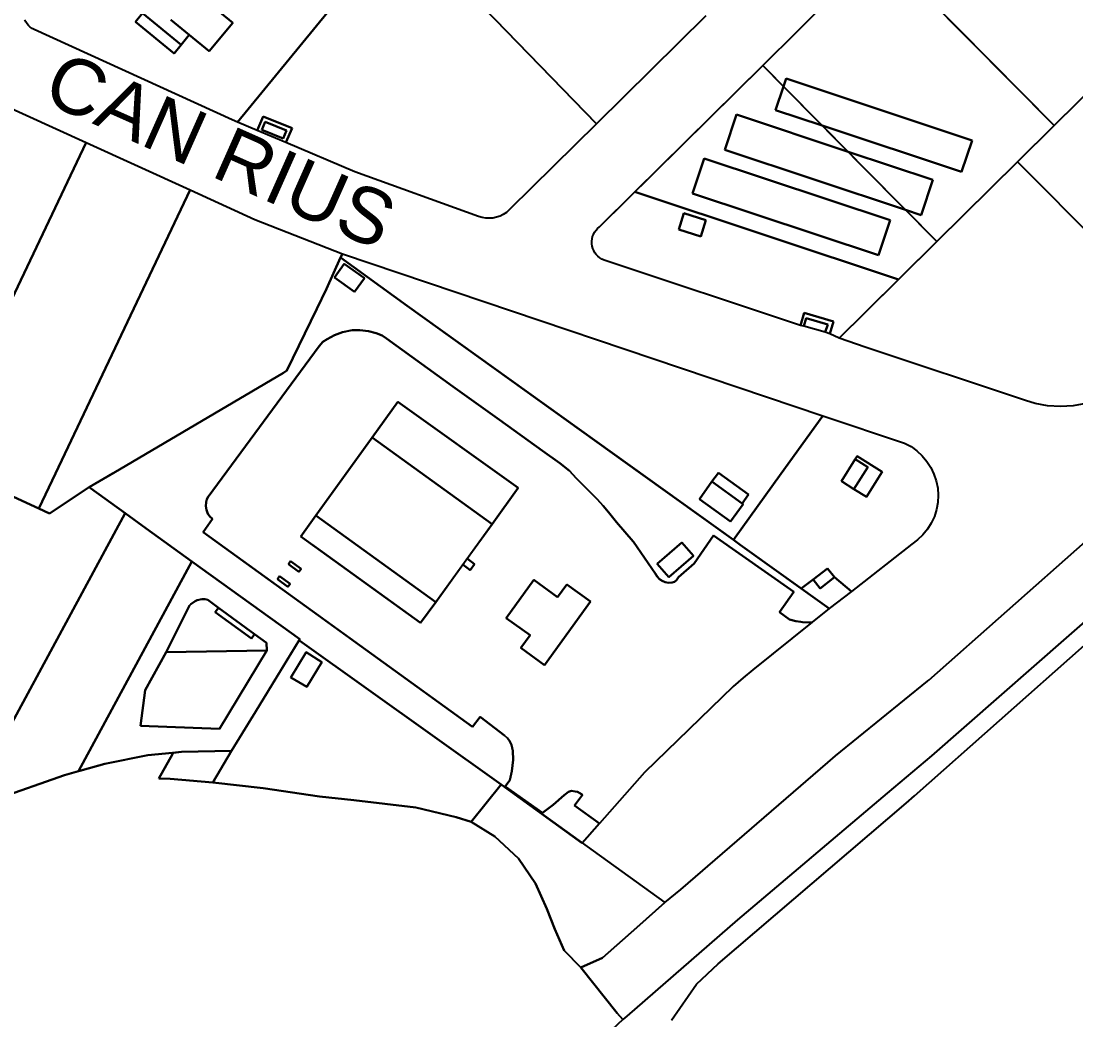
# Model space of a CAD drawing. Header units: millimetres. Extents: x 1888 to 2040, y 1705 to 1894.
# Drawn here: x 1942.9205 to 1943.2058, y 1822.0766 to 1822.3468 of the extents above; entities that cross this region are included whole.
import ezdxf

# ---------------------------------------------------------------- set-up
doc = ezdxf.new("R2010")
doc.units = ezdxf.units.MM
doc.styles.get("Standard").update_dxf_attribs({"font": 'arial.ttf'})

# ---------------------------------------------------------------- blocks, each defined once
blk = doc.blocks.new('PI Son Oms')
for p, q in [((-181.75278, -12.39914), (-181.70022, -12.4533)), ((-181.70022, -12.4533), (-181.75278, -12.39914)), ((-181.75278, -12.39914), (-181.70022, -12.4533)), ((-181.70022, -12.4533), (-181.75278, -12.39914)), ((-181.57642, -12.4538), (-181.62354, -12.40617)), ((-181.62354, -12.40617), (-181.57642, -12.4538)), ((-181.57642, -12.4538), (-181.62354, -12.40617)), ((-181.62354, -12.40617), (-181.57642, -12.4538)), ((-181.65525, -12.43753), (-181.62751, -12.4101)), ((-181.65525, -12.43753), (-181.62751, -12.4101)), ((-181.79735, -12.45284), (-181.76312, -12.41112)), ((-181.76312, -12.41112), (-181.79735, -12.45284)), ((-181.79735, -12.45284), (-181.76312, -12.41112)), ((-181.76312, -12.41112), (-181.79735, -12.45284)), ((-181.79861, -12.42599), (-181.80905, -12.41742)), ((-181.80905, -12.41742), (-181.79861, -12.42599)), ((-181.82301, -12.42343), (-181.82491, -12.42575)), ((-181.82491, -12.42575), (-181.82301, -12.42343)), ((-181.82301, -12.42343), (-181.81258, -12.43199)), ((-181.81258, -12.43199), (-181.82301, -12.42343)), ((-181.67067, -12.42408), (-181.70022, -12.4533)), ((-181.67067, -12.42408), (-181.70022, -12.4533)), ((-181.85459, -12.42574), (-181.85487, -12.42517)), ((-181.85459, -12.42574), (-181.85487, -12.42517)), ((-181.85424, -12.42627), (-181.85459, -12.42574)), ((-181.85424, -12.42627), (-181.85459, -12.42574)), ((-181.85383, -12.42675), (-181.85424, -12.42627)), ((-181.85383, -12.42675), (-181.85424, -12.42627)), ((-181.85337, -12.42718), (-181.85383, -12.42675)), ((-181.85337, -12.42718), (-181.85383, -12.42675)), ((-181.85285, -12.42754), (-181.85337, -12.42718)), ((-181.85285, -12.42754), (-181.85337, -12.42718)), ((-181.85229, -12.42784), (-181.85285, -12.42754)), ((-181.85229, -12.42784), (-181.85285, -12.42754)), ((-181.82491, -12.42575), (-181.81448, -12.43431)), ((-181.81448, -12.43431), (-181.82491, -12.42575)), ((-181.81538, -12.42516), (-181.81036, -12.42928)), ((-181.81036, -12.42928), (-181.81538, -12.42516)), ((-181.80495, -12.43372), (-181.79861, -12.42599)), ((-181.79861, -12.42599), (-181.80495, -12.43372)), ((-181.79872, -12.45226), (-181.85229, -12.42784)), ((-181.79872, -12.45226), (-181.85229, -12.42784)), ((-181.81258, -12.43199), (-181.81036, -12.42928)), ((-181.81036, -12.42928), (-181.81258, -12.43199)), ((-181.81036, -12.42928), (-181.80495, -12.43372)), ((-181.80495, -12.43372), (-181.81036, -12.42928)), ((-181.81448, -12.43431), (-181.81258, -12.43199)), ((-181.81258, -12.43199), (-181.81448, -12.43431)), ((-181.55561, -12.43321), (-181.57642, -12.4538)), ((-181.57642, -12.4538), (-181.55561, -12.43321)), ((-181.55561, -12.43321), (-181.57642, -12.4538)), ((-181.57642, -12.4538), (-181.55561, -12.43321)), ((-181.69942, -12.48123), (-181.65525, -12.43753)), ((-181.68981, -12.47172), (-181.65525, -12.43753)), ((-181.65525, -12.43753), (-181.64964, -12.44321)), ((-181.64964, -12.44321), (-181.65525, -12.43753)), ((-181.65525, -12.43753), (-181.62751, -12.46558)), ((-181.62751, -12.46558), (-181.65525, -12.43753)), ((-181.64892, -12.44107), (-181.64964, -12.44321)), ((-181.64964, -12.44321), (-181.64892, -12.44107)), ((-181.59863, -12.45781), (-181.64892, -12.44107)), ((-181.64892, -12.44107), (-181.59863, -12.45781)), ((-181.64964, -12.44321), (-181.65176, -12.44961)), ((-181.65176, -12.44961), (-181.64964, -12.44321)), ((-181.64964, -12.44321), (-181.63915, -12.45381)), ((-181.63915, -12.45381), (-181.64964, -12.44321)), ((-181.86646, -12.4455), (-181.83826, -12.45837)), ((-181.86646, -12.4455), (-181.83826, -12.45837)), ((-181.65176, -12.44961), (-181.63915, -12.45381)), ((-181.63915, -12.45381), (-181.65176, -12.44961)), ((-181.79735, -12.45284), (-181.79872, -12.45226)), ((-181.79735, -12.45284), (-181.79872, -12.45226)), ((-181.79197, -12.45512), (-181.79735, -12.45284)), ((-181.79197, -12.45512), (-181.79735, -12.45284)), ((-181.79038, -12.45133), (-181.79197, -12.45512)), ((-181.79197, -12.45512), (-181.79038, -12.45133)), ((-181.79038, -12.45133), (-181.79197, -12.45512)), ((-181.79197, -12.45512), (-181.79038, -12.45133)), ((-181.78981, -12.45277), (-181.7907, -12.45492)), ((-181.7907, -12.45492), (-181.78981, -12.45277)), ((-181.78257, -12.45451), (-181.79038, -12.45133)), ((-181.79038, -12.45133), (-181.78257, -12.45451)), ((-181.78257, -12.45451), (-181.79038, -12.45133)), ((-181.79038, -12.45133), (-181.78257, -12.45451)), ((-181.7841, -12.45515), (-181.78981, -12.45277)), ((-181.78981, -12.45277), (-181.7841, -12.45515)), ((-181.70022, -12.4533), (-181.72353, -12.47636)), ((-181.70022, -12.4533), (-181.72353, -12.47636)), ((-181.66234, -12.45083), (-181.66549, -12.46032)), ((-181.66549, -12.46032), (-181.66234, -12.45083)), ((-181.63216, -12.46088), (-181.66234, -12.45083)), ((-181.66234, -12.45083), (-181.63216, -12.46088)), ((-181.7842, -12.45841), (-181.79197, -12.45512)), ((-181.7842, -12.45841), (-181.79197, -12.45512)), ((-181.7907, -12.45492), (-181.785, -12.4573)), ((-181.785, -12.4573), (-181.7907, -12.45492)), ((-181.785, -12.4573), (-181.7841, -12.45515)), ((-181.7841, -12.45515), (-181.785, -12.4573)), ((-181.7842, -12.45841), (-181.78257, -12.45451)), ((-181.78257, -12.45451), (-181.7842, -12.45841)), ((-181.7842, -12.45841), (-181.78257, -12.45451)), ((-181.78257, -12.45451), (-181.7842, -12.45841)), ((-181.63915, -12.45381), (-181.63216, -12.46088)), ((-181.63216, -12.46088), (-181.63915, -12.45381)), ((-181.63915, -12.45381), (-181.60148, -12.46635)), ((-181.60148, -12.46635), (-181.63915, -12.45381)), ((-181.58632, -12.46359), (-181.57642, -12.4538)), ((-181.57642, -12.4538), (-181.58632, -12.46359)), ((-181.58632, -12.46359), (-181.57642, -12.4538)), ((-181.57642, -12.4538), (-181.58632, -12.46359)), ((-181.87913, -12.54444), (-181.83826, -12.45837)), ((-181.83826, -12.45837), (-181.87913, -12.54444)), ((-181.87913, -12.54444), (-181.83826, -12.45837)), ((-181.83826, -12.45837), (-181.87913, -12.54444)), ((-181.83826, -12.45837), (-181.81013, -12.47121)), ((-181.83826, -12.45837), (-181.81013, -12.47121)), ((-181.76561, -12.46628), (-181.7842, -12.45841)), ((-181.76561, -12.46628), (-181.7842, -12.45841)), ((-181.60148, -12.46635), (-181.59863, -12.45781)), ((-181.59863, -12.45781), (-181.60148, -12.46635)), ((-181.66549, -12.46032), (-181.61662, -12.47659)), ((-181.61662, -12.47659), (-181.66549, -12.46032)), ((-181.63216, -12.46088), (-181.62751, -12.46558)), ((-181.60922, -12.46852), (-181.63216, -12.46088)), ((-181.63216, -12.46088), (-181.60922, -12.46852)), ((-181.62751, -12.46558), (-181.63216, -12.46088)), ((-181.67424, -12.47216), (-181.67109, -12.46268)), ((-181.67109, -12.46268), (-181.67424, -12.47216)), ((-181.67109, -12.46268), (-181.6208, -12.47942)), ((-181.6208, -12.47942), (-181.67109, -12.46268)), ((-181.60814, -12.48517), (-181.58632, -12.46359)), ((-181.58632, -12.46359), (-181.60814, -12.48517)), ((-181.60814, -12.48517), (-181.58632, -12.46359)), ((-181.58632, -12.46359), (-181.60814, -12.48517)), ((-181.53986, -12.51041), (-181.58632, -12.46359)), ((-181.58632, -12.46359), (-181.53986, -12.51041)), ((-181.53986, -12.51041), (-181.58632, -12.46359)), ((-181.58632, -12.46359), (-181.53986, -12.51041)), ((-181.7321, -12.47837), (-181.76561, -12.46628)), ((-181.7321, -12.47837), (-181.76561, -12.46628)), ((-181.62751, -12.46558), (-181.61662, -12.47659)), ((-181.61662, -12.47659), (-181.62751, -12.46558)), ((-181.62751, -12.46558), (-181.60814, -12.48517)), ((-181.60814, -12.48517), (-181.62751, -12.46558)), ((-181.61238, -12.47801), (-181.60922, -12.46852)), ((-181.60922, -12.46852), (-181.61238, -12.47801)), ((-181.81013, -12.47121), (-181.84656, -12.54789)), ((-181.84656, -12.54789), (-181.81013, -12.47121)), ((-181.81013, -12.47121), (-181.84656, -12.54789)), ((-181.84656, -12.54789), (-181.81013, -12.47121)), ((-181.81013, -12.47121), (-181.79259, -12.47922)), ((-181.81013, -12.47121), (-181.79259, -12.47922)), ((-181.69942, -12.48123), (-181.68981, -12.47172)), ((-181.68981, -12.47172), (-181.61854, -12.49545)), ((-181.61854, -12.49545), (-181.68981, -12.47172)), ((-181.62395, -12.4889), (-181.67424, -12.47216)), ((-181.67424, -12.47216), (-181.62395, -12.4889)), ((-181.73115, -12.47866), (-181.7321, -12.47837)), ((-181.73115, -12.47866), (-181.7321, -12.47837)), ((-181.73018, -12.47884), (-181.73115, -12.47866)), ((-181.73018, -12.47884), (-181.73115, -12.47866)), ((-181.7292, -12.47888), (-181.73018, -12.47884)), ((-181.7292, -12.47888), (-181.73018, -12.47884)), ((-181.72821, -12.47881), (-181.7292, -12.47888)), ((-181.72821, -12.47881), (-181.7292, -12.47888)), ((-181.72724, -12.4786), (-181.72821, -12.47881)), ((-181.72724, -12.4786), (-181.72821, -12.47881)), ((-181.72631, -12.47828), (-181.72724, -12.4786)), ((-181.72631, -12.47828), (-181.72724, -12.4786)), ((-181.72542, -12.47783), (-181.72631, -12.47828)), ((-181.72542, -12.47783), (-181.72631, -12.47828)), ((-181.7246, -12.47728), (-181.72542, -12.47783)), ((-181.7246, -12.47728), (-181.72542, -12.47783)), ((-181.72353, -12.47636), (-181.7246, -12.47728)), ((-181.72353, -12.47636), (-181.7246, -12.47728)), ((-181.67656, -12.47753), (-181.67795, -12.48191)), ((-181.67795, -12.48191), (-181.67656, -12.47753)), ((-181.67065, -12.47941), (-181.67656, -12.47753)), ((-181.67656, -12.47753), (-181.67065, -12.47941)), ((-181.61662, -12.47659), (-181.60814, -12.48517)), ((-181.60814, -12.48517), (-181.61662, -12.47659)), ((-181.61662, -12.47659), (-181.61238, -12.47801)), ((-181.61238, -12.47801), (-181.61662, -12.47659)), ((-181.79259, -12.47922), (-181.76889, -12.4885)), ((-181.79259, -12.47922), (-181.76889, -12.4885)), ((-181.70035, -12.48213), (-181.69992, -12.48165)), ((-181.70035, -12.48213), (-181.69992, -12.48165)), ((-181.69992, -12.48165), (-181.69942, -12.48123)), ((-181.69992, -12.48165), (-181.69942, -12.48123)), ((-181.67204, -12.48379), (-181.67065, -12.47941)), ((-181.67065, -12.47941), (-181.67204, -12.48379)), ((-181.6208, -12.47942), (-181.62395, -12.4889)), ((-181.62395, -12.4889), (-181.6208, -12.47942)), ((-181.70149, -12.4851), (-181.70141, -12.48446)), ((-181.70149, -12.4851), (-181.70141, -12.48446)), ((-181.70141, -12.48446), (-181.70126, -12.48383)), ((-181.70141, -12.48446), (-181.70126, -12.48383)), ((-181.70126, -12.48383), (-181.70103, -12.48323)), ((-181.70126, -12.48383), (-181.70103, -12.48323)), ((-181.70103, -12.48323), (-181.70073, -12.48266)), ((-181.70103, -12.48323), (-181.70073, -12.48266)), ((-181.70073, -12.48266), (-181.70035, -12.48213)), ((-181.70073, -12.48266), (-181.70035, -12.48213)), ((-181.67795, -12.48191), (-181.67204, -12.48379)), ((-181.67204, -12.48379), (-181.67795, -12.48191)), ((-181.70148, -12.48575), (-181.70149, -12.4851)), ((-181.70148, -12.48575), (-181.70149, -12.4851)), ((-181.70139, -12.48639), (-181.70148, -12.48575)), ((-181.70139, -12.48639), (-181.70148, -12.48575)), ((-181.70122, -12.48702), (-181.70139, -12.48639)), ((-181.70122, -12.48702), (-181.70139, -12.48639)), ((-181.70097, -12.48761), (-181.70122, -12.48702)), ((-181.70097, -12.48761), (-181.70122, -12.48702)), ((-181.62751, -12.50433), (-181.60814, -12.48517)), ((-181.62751, -12.50433), (-181.60814, -12.48517)), ((-181.60814, -12.48517), (-181.62751, -12.50433)), ((-181.60814, -12.48517), (-181.61854, -12.49545)), ((-181.77328, -12.49793), (-181.76949, -12.48948)), ((-181.76949, -12.48948), (-181.77328, -12.49793)), ((-181.76949, -12.48948), (-181.77328, -12.49793)), ((-181.77328, -12.49793), (-181.76949, -12.48948)), ((-181.76889, -12.4885), (-181.76949, -12.48948)), ((-181.76949, -12.48948), (-181.76889, -12.4885)), ((-181.76889, -12.4885), (-181.76949, -12.48948)), ((-181.76949, -12.48948), (-181.76889, -12.4885)), ((-181.76949, -12.48948), (-181.75139, -12.50255)), ((-181.75139, -12.50255), (-181.76949, -12.48948)), ((-181.75139, -12.50255), (-181.76949, -12.48948)), ((-181.76949, -12.48948), (-181.75139, -12.50255)), ((-181.76889, -12.4885), (-181.63901, -12.53227)), ((-181.76889, -12.4885), (-181.63901, -12.53227)), ((-181.70065, -12.48818), (-181.70097, -12.48761)), ((-181.70065, -12.48818), (-181.70097, -12.48761)), ((-181.70027, -12.4887), (-181.70065, -12.48818)), ((-181.70027, -12.4887), (-181.70065, -12.48818)), ((-181.69982, -12.48916), (-181.70027, -12.4887)), ((-181.69982, -12.48916), (-181.70027, -12.4887)), ((-181.69931, -12.48957), (-181.69982, -12.48916)), ((-181.69931, -12.48957), (-181.69982, -12.48916)), ((-181.69876, -12.48991), (-181.69931, -12.48957)), ((-181.69876, -12.48991), (-181.69931, -12.48957)), ((-181.69818, -12.49017), (-181.69876, -12.48991)), ((-181.69818, -12.49017), (-181.69876, -12.48991)), ((-181.64503, -12.50784), (-181.69818, -12.49017)), ((-181.64503, -12.50784), (-181.69818, -12.49017)), ((-181.76843, -12.49121), (-181.7711, -12.49487)), ((-181.7711, -12.49487), (-181.76843, -12.49121)), ((-181.76301, -12.49512), (-181.76843, -12.49121)), ((-181.76843, -12.49121), (-181.76301, -12.49512)), ((-181.7711, -12.49487), (-181.76568, -12.49877)), ((-181.76568, -12.49877), (-181.7711, -12.49487)), ((-181.76568, -12.49877), (-181.76301, -12.49512)), ((-181.76301, -12.49512), (-181.76568, -12.49877)), ((-181.61854, -12.49545), (-181.62751, -12.50433)), ((-181.77586, -12.50335), (-181.77328, -12.49793)), ((-181.77328, -12.49793), (-181.77586, -12.50335)), ((-181.77328, -12.49793), (-181.77586, -12.50335)), ((-181.77586, -12.50335), (-181.77328, -12.49793)), ((-181.784, -12.52008), (-181.77586, -12.50335)), ((-181.77586, -12.50335), (-181.784, -12.52008)), ((-181.77586, -12.50335), (-181.784, -12.52008)), ((-181.784, -12.52008), (-181.77586, -12.50335)), ((-181.75139, -12.50255), (-181.66319, -12.56588)), ((-181.68825, -12.54789), (-181.75139, -12.50255)), ((-181.68825, -12.54789), (-181.75139, -12.50255)), ((-181.75139, -12.50255), (-181.66319, -12.56588)), ((-181.64403, -12.50444), (-181.64503, -12.50784)), ((-181.64503, -12.50784), (-181.64403, -12.50444)), ((-181.64403, -12.50444), (-181.64503, -12.50784)), ((-181.64503, -12.50784), (-181.64403, -12.50444)), ((-181.63611, -12.50677), (-181.64403, -12.50444)), ((-181.64403, -12.50444), (-181.63611, -12.50677)), ((-181.63611, -12.50677), (-181.64403, -12.50444)), ((-181.64403, -12.50444), (-181.63611, -12.50677)), ((-181.6346, -12.51134), (-181.62751, -12.50433)), ((-181.62751, -12.50433), (-181.6346, -12.51134)), ((-181.6346, -12.51134), (-181.62751, -12.50433)), ((-181.62751, -12.50433), (-181.6346, -12.51134)), ((-181.64355, -12.50591), (-181.64416, -12.50808)), ((-181.64416, -12.50808), (-181.64355, -12.50591)), ((-181.63761, -12.50758), (-181.64355, -12.50591)), ((-181.64355, -12.50591), (-181.63761, -12.50758)), ((-181.6371, -12.51013), (-181.63611, -12.50677)), ((-181.63611, -12.50677), (-181.6371, -12.51013)), ((-181.6371, -12.51013), (-181.63611, -12.50677)), ((-181.63611, -12.50677), (-181.6371, -12.51013)), ((-181.76889, -12.50969), (-181.77112, -12.5105)), ((-181.77112, -12.5105), (-181.76889, -12.50969)), ((-181.76631, -12.50916), (-181.76889, -12.50969)), ((-181.76889, -12.50969), (-181.76631, -12.50916)), ((-181.76419, -12.50917), (-181.76631, -12.50916)), ((-181.76631, -12.50916), (-181.76419, -12.50917)), ((-181.76192, -12.50943), (-181.76419, -12.50917)), ((-181.76419, -12.50917), (-181.76192, -12.50943)), ((-181.75984, -12.50999), (-181.76192, -12.50943)), ((-181.76192, -12.50943), (-181.75984, -12.50999)), ((-181.75823, -12.51063), (-181.75984, -12.50999)), ((-181.75984, -12.50999), (-181.75823, -12.51063)), ((-181.64416, -12.50808), (-181.64503, -12.50784)), ((-181.64416, -12.50808), (-181.64503, -12.50784)), ((-181.63833, -12.50971), (-181.64416, -12.50808)), ((-181.63833, -12.50971), (-181.64416, -12.50808)), ((-181.63833, -12.50971), (-181.63761, -12.50758)), ((-181.63761, -12.50758), (-181.63833, -12.50971)), ((-181.6371, -12.51013), (-181.63833, -12.50971)), ((-181.6371, -12.51013), (-181.63833, -12.50971)), ((-181.6346, -12.51134), (-181.6371, -12.51013)), ((-181.6346, -12.51134), (-181.6371, -12.51013)), ((-181.77423, -12.51232), (-181.77526, -12.51348)), ((-181.77526, -12.51348), (-181.77423, -12.51232)), ((-181.7731, -12.51156), (-181.77423, -12.51232)), ((-181.77423, -12.51232), (-181.7731, -12.51156)), ((-181.77112, -12.5105), (-181.7731, -12.51156)), ((-181.7731, -12.51156), (-181.77112, -12.5105)), ((-181.757, -12.5114), (-181.75823, -12.51063)), ((-181.75823, -12.51063), (-181.757, -12.5114)), ((-181.73907, -12.52436), (-181.757, -12.5114)), ((-181.757, -12.5114), (-181.73907, -12.52436)), ((-181.62751, -12.5137), (-181.6346, -12.51134)), ((-181.62751, -12.5137), (-181.6346, -12.51134)), ((-181.77526, -12.51348), (-181.80524, -12.55418)), ((-181.80524, -12.55418), (-181.77526, -12.51348)), ((-181.58418, -12.52814), (-181.62751, -12.5137)), ((-181.58418, -12.52814), (-181.62751, -12.5137)), ((-181.83078, -12.54771), (-181.78487, -12.52067)), ((-181.78487, -12.52067), (-181.83078, -12.54771)), ((-181.78487, -12.52067), (-181.83078, -12.54771)), ((-181.83078, -12.54771), (-181.78487, -12.52067)), ((-181.78487, -12.52067), (-181.784, -12.52008)), ((-181.784, -12.52008), (-181.78487, -12.52067)), ((-181.784, -12.52008), (-181.78487, -12.52067)), ((-181.78487, -12.52067), (-181.784, -12.52008)), ((-181.72642, -12.53339), (-181.73907, -12.52436)), ((-181.73907, -12.52436), (-181.72642, -12.53339)), ((-181.75395, -12.5285), (-181.76092, -12.53817)), ((-181.76092, -12.53817), (-181.75395, -12.5285)), ((-181.72141, -12.55183), (-181.75395, -12.5285)), ((-181.75395, -12.5285), (-181.72141, -12.55183)), ((-181.58159, -12.52895), (-181.58418, -12.52814)), ((-181.58159, -12.52895), (-181.58418, -12.52814)), ((-181.5782, -12.5296), (-181.58159, -12.52895)), ((-181.5782, -12.5296), (-181.58159, -12.52895)), ((-181.57474, -12.52982), (-181.5782, -12.5296)), ((-181.57474, -12.52982), (-181.5782, -12.5296)), ((-181.57128, -12.52962), (-181.57474, -12.52982)), ((-181.57128, -12.52962), (-181.57474, -12.52982)), ((-181.56788, -12.52898), (-181.57128, -12.52962)), ((-181.56788, -12.52898), (-181.57128, -12.52962)), ((-181.65025, -12.54789), (-181.63901, -12.53227)), ((-181.63901, -12.53227), (-181.65025, -12.54789)), ((-181.65025, -12.54789), (-181.63901, -12.53227)), ((-181.63901, -12.53227), (-181.65025, -12.54789)), ((-181.63901, -12.53227), (-181.61687, -12.53972)), ((-181.63901, -12.53227), (-181.61687, -12.53972)), ((-181.71478, -12.5418), (-181.72642, -12.53339)), ((-181.72642, -12.53339), (-181.71478, -12.5418)), ((-181.76092, -12.53817), (-181.77614, -12.55926)), ((-181.77614, -12.55926), (-181.76092, -12.53817)), ((-181.76092, -12.53817), (-181.72847, -12.56161)), ((-181.72847, -12.56161), (-181.76092, -12.53817)), ((-181.61687, -12.53972), (-181.61515, -12.54065)), ((-181.61687, -12.53972), (-181.61515, -12.54065)), ((-181.61515, -12.54065), (-181.61355, -12.54179)), ((-181.61515, -12.54065), (-181.61355, -12.54179)), ((-181.61355, -12.54179), (-181.61211, -12.54313)), ((-181.61355, -12.54179), (-181.61211, -12.54313)), ((-181.71012, -12.5451), (-181.71478, -12.5418)), ((-181.71478, -12.5418), (-181.71012, -12.5451)), ((-181.63022, -12.54406), (-181.63396, -12.54997)), ((-181.63396, -12.54997), (-181.63022, -12.54406)), ((-181.63022, -12.54406), (-181.62969, -12.54321)), ((-181.62969, -12.54321), (-181.63022, -12.54406)), ((-181.62685, -12.5462), (-181.63022, -12.54406)), ((-181.63022, -12.54406), (-181.62685, -12.5462)), ((-181.62969, -12.54321), (-181.62292, -12.54749)), ((-181.62292, -12.54749), (-181.62969, -12.54321)), ((-181.61211, -12.54313), (-181.61084, -12.54463)), ((-181.61211, -12.54313), (-181.61084, -12.54463)), ((-181.61084, -12.54463), (-181.60978, -12.54628)), ((-181.61084, -12.54463), (-181.60978, -12.54628)), ((-181.70749, -12.54719), (-181.71012, -12.5451)), ((-181.71012, -12.5451), (-181.70749, -12.54719)), ((-181.7057, -12.54915), (-181.70749, -12.54719)), ((-181.70749, -12.54719), (-181.7057, -12.54915)), ((-181.63058, -12.55211), (-181.62685, -12.5462)), ((-181.62685, -12.5462), (-181.63058, -12.55211)), ((-181.62292, -12.54749), (-181.62719, -12.55425)), ((-181.62719, -12.55425), (-181.62292, -12.54749)), ((-181.60978, -12.54628), (-181.60893, -12.54805)), ((-181.60978, -12.54628), (-181.60893, -12.54805)), ((-181.85107, -12.55739), (-181.87165, -12.54789)), ((-181.87165, -12.54789), (-181.85107, -12.55739)), ((-181.85107, -12.55739), (-181.87165, -12.54789)), ((-181.87165, -12.54789), (-181.85107, -12.55739)), ((-181.84656, -12.54789), (-181.85107, -12.55739)), ((-181.85107, -12.55739), (-181.84656, -12.54789)), ((-181.84656, -12.54789), (-181.85107, -12.55739)), ((-181.85107, -12.55739), (-181.84656, -12.54789)), ((-181.83742, -12.55162), (-181.83078, -12.54771)), ((-181.83742, -12.55162), (-181.83078, -12.54771)), ((-181.83109, -12.54789), (-181.83742, -12.55162)), ((-181.83109, -12.54789), (-181.83742, -12.55162)), ((-181.83078, -12.54771), (-181.83109, -12.54789)), ((-181.83078, -12.54771), (-181.83109, -12.54789)), ((-181.69999, -12.55488), (-181.7057, -12.54915)), ((-181.7057, -12.54915), (-181.69999, -12.55488)), ((-181.6632, -12.56588), (-181.68825, -12.54789)), ((-181.6632, -12.56588), (-181.68825, -12.54789)), ((-181.66899, -12.55012), (-181.67238, -12.55486)), ((-181.67238, -12.55486), (-181.66899, -12.55012)), ((-181.66723, -12.54769), (-181.66899, -12.55012)), ((-181.66899, -12.55012), (-181.66723, -12.54769)), ((-181.66899, -12.55012), (-181.66084, -12.556)), ((-181.66084, -12.556), (-181.66899, -12.55012)), ((-181.65908, -12.55357), (-181.66723, -12.54769)), ((-181.66723, -12.54769), (-181.65908, -12.55357)), ((-181.6632, -12.56588), (-181.65025, -12.54789)), ((-181.65025, -12.54789), (-181.6632, -12.56588)), ((-181.6632, -12.56588), (-181.65025, -12.54789)), ((-181.65025, -12.54789), (-181.6632, -12.56588)), ((-181.63396, -12.54997), (-181.63058, -12.55211)), ((-181.63058, -12.55211), (-181.63396, -12.54997)), ((-181.60893, -12.54805), (-181.6083, -12.54991)), ((-181.60893, -12.54805), (-181.6083, -12.54991)), ((-181.6083, -12.54991), (-181.60792, -12.55184)), ((-181.6083, -12.54991), (-181.60792, -12.55184)), ((-181.83742, -12.55162), (-181.84819, -12.55872)), ((-181.84819, -12.55872), (-181.83742, -12.55162)), ((-181.83742, -12.55162), (-181.84819, -12.55872)), ((-181.84819, -12.55872), (-181.83742, -12.55162)), ((-181.8371, -12.55185), (-181.83742, -12.55162)), ((-181.83742, -12.55162), (-181.8371, -12.55185)), ((-181.8371, -12.55185), (-181.83742, -12.55162)), ((-181.83742, -12.55162), (-181.8371, -12.55185)), ((-181.8277, -12.55865), (-181.8371, -12.55185)), ((-181.8371, -12.55185), (-181.8277, -12.55865)), ((-181.8277, -12.55865), (-181.8371, -12.55185)), ((-181.8371, -12.55185), (-181.8277, -12.55865)), ((-181.72847, -12.56161), (-181.72141, -12.55183)), ((-181.72141, -12.55183), (-181.72847, -12.56161)), ((-181.62719, -12.55425), (-181.63058, -12.55211)), ((-181.63058, -12.55211), (-181.62719, -12.55425)), ((-181.52686, -12.55165), (-181.60962, -12.62429)), ((-181.52686, -12.55165), (-181.60962, -12.62429)), ((-181.60792, -12.55184), (-181.60778, -12.5538)), ((-181.60792, -12.55184), (-181.60778, -12.5538)), ((-181.80579, -12.55571), (-181.8059, -12.55672)), ((-181.8059, -12.55672), (-181.80579, -12.55571)), ((-181.80561, -12.55486), (-181.80579, -12.55571)), ((-181.80579, -12.55571), (-181.80561, -12.55486)), ((-181.80524, -12.55418), (-181.80561, -12.55486)), ((-181.80561, -12.55486), (-181.80524, -12.55418)), ((-181.6984, -12.55665), (-181.69999, -12.55488)), ((-181.69999, -12.55488), (-181.6984, -12.55665)), ((-181.67238, -12.55486), (-181.66394, -12.56089)), ((-181.66394, -12.56089), (-181.67238, -12.55486)), ((-181.66084, -12.556), (-181.65908, -12.55357)), ((-181.65908, -12.55357), (-181.66084, -12.556)), ((-181.66055, -12.55621), (-181.66084, -12.556)), ((-181.66084, -12.556), (-181.66055, -12.55621)), ((-181.60789, -12.55576), (-181.60824, -12.55769)), ((-181.60789, -12.55576), (-181.60824, -12.55769)), ((-181.60778, -12.5538), (-181.60789, -12.55576)), ((-181.60778, -12.5538), (-181.60789, -12.55576)), ((-181.87048, -12.63781), (-181.8277, -12.55865)), ((-181.8277, -12.55865), (-181.87048, -12.63781)), ((-181.87048, -12.63781), (-181.8277, -12.55865)), ((-181.8277, -12.55865), (-181.87048, -12.63781)), ((-181.84819, -12.55872), (-181.85107, -12.55739)), ((-181.85107, -12.55739), (-181.84819, -12.55872)), ((-181.84819, -12.55872), (-181.85107, -12.55739)), ((-181.85107, -12.55739), (-181.84819, -12.55872)), ((-181.82203, -12.56275), (-181.8277, -12.55865)), ((-181.8277, -12.55865), (-181.82203, -12.56275)), ((-181.8277, -12.55865), (-181.82203, -12.56275)), ((-181.82203, -12.56275), (-181.8277, -12.55865)), ((-181.8059, -12.55672), (-181.80572, -12.55774)), ((-181.80572, -12.55774), (-181.8059, -12.55672)), ((-181.80572, -12.55774), (-181.80534, -12.55878)), ((-181.80534, -12.55878), (-181.80572, -12.55774)), ((-181.80534, -12.55878), (-181.80469, -12.55959)), ((-181.80469, -12.55959), (-181.80534, -12.55878)), ((-181.697, -12.55838), (-181.6984, -12.55665)), ((-181.6984, -12.55665), (-181.697, -12.55838)), ((-181.69479, -12.56108), (-181.697, -12.55838)), ((-181.697, -12.55838), (-181.69479, -12.56108)), ((-181.66394, -12.56089), (-181.66055, -12.55621)), ((-181.66055, -12.55621), (-181.66394, -12.56089)), ((-181.60824, -12.55769), (-181.60883, -12.55956)), ((-181.60824, -12.55769), (-181.60883, -12.55956)), ((-181.80408, -12.56014), (-181.80664, -12.56377)), ((-181.80664, -12.56377), (-181.80408, -12.56014)), ((-181.80469, -12.55959), (-181.80408, -12.56014)), ((-181.80408, -12.56014), (-181.80469, -12.55959)), ((-181.78023, -12.56493), (-181.77614, -12.55926)), ((-181.77614, -12.55926), (-181.78023, -12.56493)), ((-181.77614, -12.55926), (-181.7437, -12.58268)), ((-181.7437, -12.58268), (-181.77614, -12.55926)), ((-181.72847, -12.56161), (-181.7437, -12.58268)), ((-181.73522, -12.57093), (-181.72847, -12.56161)), ((-181.69028, -12.56629), (-181.69479, -12.56108)), ((-181.69479, -12.56108), (-181.69028, -12.56629)), ((-181.60966, -12.56134), (-181.61069, -12.56301)), ((-181.60966, -12.56134), (-181.61069, -12.56301)), ((-181.60883, -12.55956), (-181.60966, -12.56134)), ((-181.60883, -12.55956), (-181.60966, -12.56134)), ((-181.80964, -12.5717), (-181.82203, -12.56275)), ((-181.82203, -12.56275), (-181.80964, -12.5717)), ((-181.82203, -12.56275), (-181.80964, -12.5717)), ((-181.80964, -12.5717), (-181.82203, -12.56275)), ((-181.80664, -12.56377), (-181.73378, -12.61647)), ((-181.78737, -12.57771), (-181.80664, -12.56377)), ((-181.61193, -12.56453), (-181.61335, -12.56589)), ((-181.61193, -12.56453), (-181.61335, -12.56589)), ((-181.61069, -12.56301), (-181.61193, -12.56453)), ((-181.61069, -12.56301), (-181.61193, -12.56453)), ((-181.7478, -12.58835), (-181.78023, -12.56493)), ((-181.78023, -12.56493), (-181.77885, -12.56592)), ((-181.77885, -12.56592), (-181.77602, -12.56797)), ((-181.69022, -12.56638), (-181.69028, -12.56629)), ((-181.69028, -12.56629), (-181.69022, -12.56638)), ((-181.68427, -12.57501), (-181.69022, -12.56638)), ((-181.69022, -12.56638), (-181.68427, -12.57501)), ((-181.67711, -12.56656), (-181.68385, -12.57237)), ((-181.68385, -12.57237), (-181.67711, -12.56656)), ((-181.67401, -12.57014), (-181.67711, -12.56656)), ((-181.67711, -12.56656), (-181.67401, -12.57014)), ((-181.66856, -12.56471), (-181.67384, -12.57224)), ((-181.67384, -12.57224), (-181.66856, -12.56471)), ((-181.64687, -12.57993), (-181.66856, -12.56471)), ((-181.66856, -12.56471), (-181.64687, -12.57993)), ((-181.66139, -12.56718), (-181.6632, -12.56588)), ((-181.66139, -12.56718), (-181.6632, -12.56588)), ((-181.66319, -12.56588), (-181.66139, -12.56718)), ((-181.66319, -12.56588), (-181.66139, -12.56718)), ((-181.66139, -12.56718), (-181.63724, -12.58446)), ((-181.64489, -12.57899), (-181.66139, -12.56718)), ((-181.64489, -12.57899), (-181.66139, -12.56718)), ((-181.66139, -12.56718), (-181.63724, -12.58446)), ((-181.61493, -12.56706), (-181.63128, -12.57979)), ((-181.61493, -12.56706), (-181.63128, -12.57979)), ((-181.61335, -12.56589), (-181.61493, -12.56706)), ((-181.61335, -12.56589), (-181.61493, -12.56706)), ((-181.61035, -12.60378), (-181.56798, -12.56628)), ((-181.61035, -12.60378), (-181.56798, -12.56628)), ((-181.77602, -12.56797), (-181.7478, -12.58835)), ((-181.68061, -12.57598), (-181.67401, -12.57014)), ((-181.67401, -12.57014), (-181.68061, -12.57598)), ((-181.80964, -12.5717), (-181.8403, -12.62844)), ((-181.8403, -12.62844), (-181.80964, -12.5717)), ((-181.80964, -12.5717), (-181.8403, -12.62844)), ((-181.8403, -12.62844), (-181.80964, -12.5717)), ((-181.7805, -12.59276), (-181.80964, -12.5717)), ((-181.80964, -12.5717), (-181.7805, -12.59276)), ((-181.80964, -12.5717), (-181.7805, -12.59276)), ((-181.7805, -12.59276), (-181.80964, -12.5717)), ((-181.78354, -12.57242), (-181.78296, -12.57161)), ((-181.78296, -12.57161), (-181.78354, -12.57242)), ((-181.7807, -12.57447), (-181.78354, -12.57242)), ((-181.78354, -12.57242), (-181.7807, -12.57447)), ((-181.78296, -12.57161), (-181.78012, -12.57366)), ((-181.78012, -12.57366), (-181.78296, -12.57161)), ((-181.7437, -12.58268), (-181.73639, -12.57256)), ((-181.73639, -12.57256), (-181.73522, -12.57093)), ((-181.73436, -12.57402), (-181.73639, -12.57256)), ((-181.73639, -12.57256), (-181.73436, -12.57402)), ((-181.73522, -12.57093), (-181.73319, -12.5724)), ((-181.73319, -12.5724), (-181.73522, -12.57093)), ((-181.73319, -12.5724), (-181.73436, -12.57402)), ((-181.73436, -12.57402), (-181.73319, -12.5724)), ((-181.68385, -12.57237), (-181.68061, -12.57598)), ((-181.68061, -12.57598), (-181.68385, -12.57237)), ((-181.67384, -12.57224), (-181.67807, -12.57593)), ((-181.67807, -12.57593), (-181.67384, -12.57224)), ((-181.78651, -12.57652), (-181.78592, -12.57571)), ((-181.78592, -12.57571), (-181.78651, -12.57652)), ((-181.78592, -12.57571), (-181.78309, -12.57776)), ((-181.78309, -12.57776), (-181.78592, -12.57571)), ((-181.78012, -12.57366), (-181.7807, -12.57447)), ((-181.7807, -12.57447), (-181.78012, -12.57366)), ((-181.68381, -12.57579), (-181.68427, -12.57501)), ((-181.68427, -12.57501), (-181.68381, -12.57579)), ((-181.68319, -12.57646), (-181.68381, -12.57579)), ((-181.68381, -12.57579), (-181.68319, -12.57646)), ((-181.67807, -12.57593), (-181.67821, -12.57625)), ((-181.67821, -12.57625), (-181.67807, -12.57593)), ((-181.6377, -12.57357), (-181.64165, -12.57662)), ((-181.64165, -12.57662), (-181.6377, -12.57357)), ((-181.6377, -12.57357), (-181.64165, -12.57662)), ((-181.64165, -12.57662), (-181.6377, -12.57357)), ((-181.63971, -12.579), (-181.63583, -12.57597)), ((-181.63583, -12.57597), (-181.63971, -12.579)), ((-181.63583, -12.57597), (-181.6377, -12.57357)), ((-181.6377, -12.57357), (-181.63583, -12.57597)), ((-181.63583, -12.57597), (-181.6377, -12.57357)), ((-181.6377, -12.57357), (-181.63583, -12.57597)), ((-181.63128, -12.57979), (-181.63583, -12.57597)), ((-181.63583, -12.57597), (-181.63128, -12.57979)), ((-181.63128, -12.57979), (-181.63583, -12.57597)), ((-181.63583, -12.57597), (-181.63128, -12.57979)), ((-181.78453, -12.57976), (-181.78737, -12.57771)), ((-181.78367, -12.57857), (-181.78651, -12.57652)), ((-181.78651, -12.57652), (-181.78367, -12.57857)), ((-181.78309, -12.57776), (-181.78367, -12.57857)), ((-181.78367, -12.57857), (-181.78309, -12.57776)), ((-181.72464, -12.58702), (-181.71719, -12.5767)), ((-181.71719, -12.5767), (-181.72464, -12.58702)), ((-181.71719, -12.5767), (-181.71075, -12.58135)), ((-181.71075, -12.58135), (-181.71719, -12.5767)), ((-181.71075, -12.58135), (-181.70827, -12.57791)), ((-181.70827, -12.57791), (-181.71075, -12.58135)), ((-181.70827, -12.57791), (-181.70181, -12.58258)), ((-181.70181, -12.58258), (-181.70827, -12.57791)), ((-181.68244, -12.57697), (-181.68319, -12.57646)), ((-181.68319, -12.57646), (-181.68244, -12.57697)), ((-181.68242, -12.57698), (-181.68244, -12.57697)), ((-181.68244, -12.57697), (-181.68242, -12.57698)), ((-181.6816, -12.5773), (-181.68242, -12.57698)), ((-181.68242, -12.57698), (-181.6816, -12.5773)), ((-181.6807, -12.57745), (-181.6816, -12.5773)), ((-181.6816, -12.5773), (-181.6807, -12.57745)), ((-181.6798, -12.57739), (-181.6807, -12.57745)), ((-181.6807, -12.57745), (-181.6798, -12.57739)), ((-181.67978, -12.57739), (-181.6798, -12.57739)), ((-181.6798, -12.57739), (-181.67978, -12.57739)), ((-181.67916, -12.57718), (-181.67978, -12.57739)), ((-181.67978, -12.57739), (-181.67916, -12.57718)), ((-181.67862, -12.57679), (-181.67916, -12.57718)), ((-181.67916, -12.57718), (-181.67862, -12.57679)), ((-181.67821, -12.57625), (-181.67862, -12.57679)), ((-181.67862, -12.57679), (-181.67821, -12.57625)), ((-181.64165, -12.57662), (-181.64489, -12.57899)), ((-181.64489, -12.57899), (-181.64165, -12.57662)), ((-181.64165, -12.57662), (-181.64489, -12.57899)), ((-181.64489, -12.57899), (-181.64165, -12.57662)), ((-181.64165, -12.57662), (-181.63971, -12.579)), ((-181.63971, -12.579), (-181.64165, -12.57662)), ((-181.73378, -12.61647), (-181.78453, -12.57976)), ((-181.65076, -12.58546), (-181.64687, -12.57993)), ((-181.64687, -12.57993), (-181.65076, -12.58546)), ((-181.63726, -12.58445), (-181.64489, -12.57899)), ((-181.63726, -12.58445), (-181.64489, -12.57899)), ((-181.63128, -12.57979), (-181.63726, -12.58445)), ((-181.63128, -12.57979), (-181.63726, -12.58445)), ((-181.81029, -12.58366), (-181.81665, -12.59628)), ((-181.81665, -12.59628), (-181.81029, -12.58366)), ((-181.80998, -12.5833), (-181.81029, -12.58366)), ((-181.81029, -12.58366), (-181.80998, -12.5833)), ((-181.80879, -12.58245), (-181.80998, -12.5833)), ((-181.80998, -12.5833), (-181.80879, -12.58245)), ((-181.80821, -12.58214), (-181.80879, -12.58245)), ((-181.80879, -12.58245), (-181.80821, -12.58214)), ((-181.80692, -12.58189), (-181.80821, -12.58214)), ((-181.80821, -12.58214), (-181.80692, -12.58189)), ((-181.80605, -12.58193), (-181.80692, -12.58189)), ((-181.80692, -12.58189), (-181.80605, -12.58193)), ((-181.80534, -12.58213), (-181.80605, -12.58193)), ((-181.80605, -12.58193), (-181.80534, -12.58213)), ((-181.80247, -12.58422), (-181.80534, -12.58213)), ((-181.80534, -12.58213), (-181.80247, -12.58422)), ((-181.80247, -12.58422), (-181.80332, -12.58545)), ((-181.80332, -12.58545), (-181.80247, -12.58422)), ((-181.79268, -12.59134), (-181.80247, -12.58422)), ((-181.80247, -12.58422), (-181.79268, -12.59134)), ((-181.7437, -12.58268), (-181.7478, -12.58835)), ((-181.7478, -12.58835), (-181.7437, -12.58268)), ((-181.70181, -12.58258), (-181.71424, -12.59977)), ((-181.71424, -12.59977), (-181.70181, -12.58258)), ((-181.63724, -12.58446), (-181.65791, -12.60105)), ((-181.63724, -12.58446), (-181.64186, -12.58817)), ((-181.80332, -12.58545), (-181.79351, -12.59258)), ((-181.79351, -12.59258), (-181.80332, -12.58545)), ((-181.7182, -12.59167), (-181.72464, -12.58702)), ((-181.72464, -12.58702), (-181.7182, -12.59167)), ((-181.64805, -12.58736), (-181.65076, -12.58546)), ((-181.65076, -12.58546), (-181.64805, -12.58736)), ((-181.6463, -12.58785), (-181.64805, -12.58736)), ((-181.64805, -12.58736), (-181.6463, -12.58785)), ((-181.64186, -12.58817), (-181.65791, -12.60105)), ((-181.64492, -12.58808), (-181.6463, -12.58785)), ((-181.6463, -12.58785), (-181.64492, -12.58808)), ((-181.64451, -12.58813), (-181.64492, -12.58808)), ((-181.64492, -12.58808), (-181.64451, -12.58813)), ((-181.6427, -12.58822), (-181.64451, -12.58813)), ((-181.64451, -12.58813), (-181.6427, -12.58822)), ((-181.64186, -12.58817), (-181.6427, -12.58822)), ((-181.6427, -12.58822), (-181.64186, -12.58817)), ((-181.79351, -12.59258), (-181.79268, -12.59134)), ((-181.79268, -12.59134), (-181.79351, -12.59258)), ((-181.78944, -12.59369), (-181.79268, -12.59134)), ((-181.79268, -12.59134), (-181.78944, -12.59369)), ((-181.7805, -12.59276), (-181.79247, -12.61238)), ((-181.7805, -12.59276), (-181.79247, -12.61238)), ((-181.79247, -12.61239), (-181.78066, -12.59302)), ((-181.79247, -12.61239), (-181.78066, -12.59302)), ((-181.78066, -12.59302), (-181.7805, -12.59276)), ((-181.78066, -12.59302), (-181.7805, -12.59276)), ((-181.78066, -12.59302), (-181.78046, -12.59316)), ((-181.78046, -12.59316), (-181.78066, -12.59302)), ((-181.78066, -12.59302), (-181.78046, -12.59316)), ((-181.78046, -12.59316), (-181.78066, -12.59302)), ((-181.78046, -12.59316), (-181.78045, -12.59314)), ((-181.78045, -12.59314), (-181.78046, -12.59316)), ((-181.78046, -12.59316), (-181.78045, -12.59314)), ((-181.78045, -12.59314), (-181.78046, -12.59316)), ((-181.78045, -12.59314), (-181.726, -12.63207)), ((-181.726, -12.63207), (-181.78045, -12.59314)), ((-181.78045, -12.59314), (-181.726, -12.63207)), ((-181.726, -12.63207), (-181.78045, -12.59314)), ((-181.72068, -12.5951), (-181.7182, -12.59167)), ((-181.7182, -12.59167), (-181.72068, -12.5951)), ((-181.81665, -12.59628), (-181.7894, -12.59583)), ((-181.7894, -12.59583), (-181.81665, -12.59628)), ((-181.80214, -12.61696), (-181.7894, -12.59583)), ((-181.7894, -12.59583), (-181.80214, -12.61696)), ((-181.7894, -12.59583), (-181.78944, -12.59369)), ((-181.78944, -12.59369), (-181.7894, -12.59583)), ((-181.71424, -12.59977), (-181.72068, -12.5951)), ((-181.72068, -12.5951), (-181.71424, -12.59977)), ((-181.61416, -12.63509), (-181.56824, -12.59439)), ((-181.61416, -12.63509), (-181.56824, -12.59439)), ((-181.81665, -12.59628), (-181.8223, -12.60652)), ((-181.8223, -12.60652), (-181.81665, -12.59628)), ((-181.77874, -12.59626), (-181.7829, -12.60307)), ((-181.7829, -12.60307), (-181.77874, -12.59626)), ((-181.77449, -12.59894), (-181.77874, -12.59626)), ((-181.77874, -12.59626), (-181.77449, -12.59894)), ((-181.77856, -12.60564), (-181.77449, -12.59894)), ((-181.77449, -12.59894), (-181.77856, -12.60564)), ((-181.65791, -12.60105), (-181.6605, -12.60314)), ((-181.65791, -12.60105), (-181.6605, -12.60314)), ((-181.7829, -12.60307), (-181.77856, -12.60564)), ((-181.77856, -12.60564), (-181.7829, -12.60307)), ((-181.6605, -12.60314), (-181.66321, -12.60552)), ((-181.6605, -12.60314), (-181.66321, -12.60552)), ((-181.63553, -12.62426), (-181.61073, -12.6041)), ((-181.63553, -12.62426), (-181.61073, -12.6041)), ((-181.61073, -12.6041), (-181.61059, -12.60398)), ((-181.61073, -12.6041), (-181.61059, -12.60398)), ((-181.61059, -12.60398), (-181.61035, -12.60378)), ((-181.61059, -12.60398), (-181.61035, -12.60378)), ((-181.8223, -12.60652), (-181.82351, -12.61619)), ((-181.82351, -12.61619), (-181.8223, -12.60652)), ((-181.66321, -12.60552), (-181.68722, -12.62876)), ((-181.66321, -12.60552), (-181.68722, -12.62876)), ((-181.79247, -12.61238), (-181.79898, -12.62295)), ((-181.79247, -12.61238), (-181.79898, -12.62295)), ((-181.79363, -12.61427), (-181.79247, -12.61239)), ((-181.79363, -12.61427), (-181.79247, -12.61239)), ((-181.79898, -12.62295), (-181.79363, -12.61427)), ((-181.79898, -12.62295), (-181.79363, -12.61427)), ((-181.73378, -12.61647), (-181.73171, -12.61372)), ((-181.73171, -12.61372), (-181.73378, -12.61647)), ((-181.73171, -12.61372), (-181.72513, -12.61879)), ((-181.72513, -12.61879), (-181.73171, -12.61372)), ((-181.82351, -12.61619), (-181.80214, -12.61696)), ((-181.80214, -12.61696), (-181.82351, -12.61619)), ((-181.72513, -12.61879), (-181.72432, -12.61954)), ((-181.72432, -12.61954), (-181.72513, -12.61879)), ((-181.72432, -12.61954), (-181.72375, -12.62025)), ((-181.72375, -12.62025), (-181.72432, -12.61954)), ((-181.72375, -12.62025), (-181.72325, -12.6213)), ((-181.72325, -12.6213), (-181.72375, -12.62025)), ((-181.72325, -12.6213), (-181.72288, -12.6229)), ((-181.72288, -12.6229), (-181.72325, -12.6213)), ((-181.83318, -12.62648), (-181.82158, -12.62414)), ((-181.82158, -12.62414), (-181.83318, -12.62648)), ((-181.82158, -12.62414), (-181.83318, -12.62648)), ((-181.83318, -12.62648), (-181.82158, -12.62414)), ((-181.8149, -12.62346), (-181.82158, -12.62414)), ((-181.8149, -12.62346), (-181.82158, -12.62414)), ((-181.82158, -12.62414), (-181.8149, -12.62347)), ((-181.82158, -12.62414), (-181.8149, -12.62347)), ((-181.81857, -12.63041), (-181.81486, -12.62386)), ((-181.81486, -12.62386), (-181.81857, -12.63041)), ((-181.81857, -12.63041), (-181.81486, -12.62386)), ((-181.81486, -12.62386), (-181.81857, -12.63041)), ((-181.81249, -12.62322), (-181.8149, -12.62346)), ((-181.81249, -12.62322), (-181.8149, -12.62346)), ((-181.8149, -12.62347), (-181.81463, -12.62344)), ((-181.8149, -12.62347), (-181.81463, -12.62344)), ((-181.81486, -12.62386), (-181.81463, -12.62344)), ((-181.81463, -12.62344), (-181.81486, -12.62386)), ((-181.81486, -12.62386), (-181.81463, -12.62344)), ((-181.81463, -12.62344), (-181.81486, -12.62386)), ((-181.81463, -12.62344), (-181.81249, -12.62322)), ((-181.81463, -12.62344), (-181.81249, -12.62322)), ((-181.81249, -12.62322), (-181.79898, -12.62295)), ((-181.79898, -12.62295), (-181.81249, -12.62322)), ((-181.79898, -12.62295), (-181.81249, -12.62322)), ((-181.81249, -12.62322), (-181.79898, -12.62295)), ((-181.80396, -12.6315), (-181.79898, -12.62295)), ((-181.79898, -12.62295), (-181.80396, -12.6315)), ((-181.80396, -12.6315), (-181.79898, -12.62295)), ((-181.79898, -12.62295), (-181.80396, -12.6315)), ((-181.72288, -12.6229), (-181.72277, -12.62536)), ((-181.72277, -12.62536), (-181.72288, -12.6229)), ((-181.63762, -12.62607), (-181.63553, -12.62426)), ((-181.63762, -12.62607), (-181.63553, -12.62426)), ((-181.60962, -12.62429), (-181.62156, -12.6344)), ((-181.60962, -12.62429), (-181.62156, -12.6344)), ((-181.83318, -12.62648), (-181.8403, -12.62844)), ((-181.83318, -12.62648), (-181.8403, -12.62844)), ((-181.83999, -12.62836), (-181.83318, -12.62648)), ((-181.83999, -12.62836), (-181.83318, -12.62648)), ((-181.72277, -12.62536), (-181.7231, -12.62843)), ((-181.7231, -12.62843), (-181.72277, -12.62536)), ((-181.67739, -12.66041), (-181.63762, -12.62607)), ((-181.67739, -12.66041), (-181.63762, -12.62607)), ((-181.86304, -12.63613), (-181.84411, -12.62948)), ((-181.84411, -12.62948), (-181.86304, -12.63613)), ((-181.84411, -12.62948), (-181.86304, -12.63613)), ((-181.86304, -12.63613), (-181.84411, -12.62948)), ((-181.84411, -12.62948), (-181.8403, -12.62844)), ((-181.8403, -12.62844), (-181.84411, -12.62948)), ((-181.8403, -12.62844), (-181.84411, -12.62948)), ((-181.84411, -12.62948), (-181.8403, -12.62844)), ((-181.8403, -12.62844), (-181.83999, -12.62836)), ((-181.8403, -12.62844), (-181.83999, -12.62836)), ((-181.7231, -12.62843), (-181.72364, -12.63086)), ((-181.72364, -12.63086), (-181.7231, -12.62843)), ((-181.68722, -12.62876), (-181.69943, -12.64261)), ((-181.68722, -12.62876), (-181.69943, -12.64261)), ((-181.81549, -12.6305), (-181.81857, -12.63041)), ((-181.81857, -12.63041), (-181.81549, -12.6305)), ((-181.81549, -12.6305), (-181.81857, -12.63041)), ((-181.81857, -12.63041), (-181.81549, -12.6305)), ((-181.80396, -12.6315), (-181.81549, -12.6305)), ((-181.81549, -12.6305), (-181.80396, -12.6315)), ((-181.80396, -12.6315), (-181.81549, -12.6305)), ((-181.81549, -12.6305), (-181.80396, -12.6315)), ((-181.79035, -12.63305), (-181.80396, -12.6315)), ((-181.80396, -12.6315), (-181.79035, -12.63305)), ((-181.79035, -12.63305), (-181.80396, -12.6315)), ((-181.80396, -12.6315), (-181.79035, -12.63305)), ((-181.7751, -12.63526), (-181.79035, -12.63305)), ((-181.79035, -12.63305), (-181.7751, -12.63526)), ((-181.7751, -12.63526), (-181.79035, -12.63305)), ((-181.79035, -12.63305), (-181.7751, -12.63526)), ((-181.726, -12.63207), (-181.73412, -12.64216)), ((-181.73412, -12.64216), (-181.726, -12.63207)), ((-181.726, -12.63207), (-181.73412, -12.64216)), ((-181.73412, -12.64216), (-181.726, -12.63207)), ((-181.726, -12.63207), (-181.68171, -12.66398)), ((-181.70406, -12.64787), (-181.726, -12.63207)), ((-181.726, -12.63207), (-181.68171, -12.66398)), ((-181.70406, -12.64787), (-181.726, -12.63207)), ((-181.72364, -12.63086), (-181.7249, -12.63261)), ((-181.7249, -12.63261), (-181.72364, -12.63086)), ((-181.7249, -12.63261), (-181.71478, -12.63968)), ((-181.71478, -12.63968), (-181.7249, -12.63261)), ((-181.76583, -12.63628), (-181.7751, -12.63526)), ((-181.7751, -12.63526), (-181.76583, -12.63628)), ((-181.76583, -12.63628), (-181.7751, -12.63526)), ((-181.7751, -12.63526), (-181.76583, -12.63628)), ((-181.71191, -12.63754), (-181.70895, -12.6349)), ((-181.70895, -12.6349), (-181.71191, -12.63754)), ((-181.70895, -12.6349), (-181.70779, -12.63398)), ((-181.70779, -12.63398), (-181.70895, -12.6349)), ((-181.70779, -12.63398), (-181.707, -12.63378)), ((-181.707, -12.63378), (-181.70779, -12.63398)), ((-181.707, -12.63378), (-181.70597, -12.6339)), ((-181.70597, -12.6339), (-181.707, -12.63378)), ((-181.70402, -12.63487), (-181.70618, -12.63776)), ((-181.70618, -12.63776), (-181.70402, -12.63487)), ((-181.70597, -12.6339), (-181.70537, -12.63403)), ((-181.70537, -12.63403), (-181.70597, -12.6339)), ((-181.70537, -12.63403), (-181.70473, -12.63439)), ((-181.70473, -12.63439), (-181.70537, -12.63403)), ((-181.70473, -12.63439), (-181.70402, -12.63487)), ((-181.70402, -12.63487), (-181.70473, -12.63439)), ((-181.62156, -12.6344), (-181.66205, -12.66866)), ((-181.62156, -12.6344), (-181.66205, -12.66866)), ((-181.61645, -12.63705), (-181.61416, -12.63509)), ((-181.61645, -12.63705), (-181.61416, -12.63509)), ((-181.74906, -12.6383), (-181.76583, -12.63628)), ((-181.76583, -12.63628), (-181.74906, -12.6383)), ((-181.74906, -12.6383), (-181.76583, -12.63628)), ((-181.76583, -12.63628), (-181.74906, -12.6383)), ((-181.73818, -12.64087), (-181.74906, -12.6383)), ((-181.74906, -12.6383), (-181.73818, -12.64087)), ((-181.73818, -12.64087), (-181.74906, -12.6383)), ((-181.74906, -12.6383), (-181.73818, -12.64087)), ((-181.71478, -12.63968), (-181.71191, -12.63754)), ((-181.71191, -12.63754), (-181.71478, -12.63968)), ((-181.70618, -12.63776), (-181.69943, -12.64261)), ((-181.69943, -12.64261), (-181.70618, -12.63776)), ((-181.66732, -12.6805), (-181.61645, -12.63705)), ((-181.66732, -12.6805), (-181.61645, -12.63705)), ((-181.73412, -12.64216), (-181.73818, -12.64087)), ((-181.73818, -12.64087), (-181.73412, -12.64216)), ((-181.73412, -12.64216), (-181.73818, -12.64087)), ((-181.73818, -12.64087), (-181.73412, -12.64216)), ((-181.7277, -12.64612), (-181.73412, -12.64216)), ((-181.73412, -12.64216), (-181.7277, -12.64612)), ((-181.7277, -12.64612), (-181.73412, -12.64216)), ((-181.73412, -12.64216), (-181.7277, -12.64612)), ((-181.69943, -12.64261), (-181.70406, -12.64787)), ((-181.69943, -12.64261), (-181.70406, -12.64787)), ((-181.72135, -12.65201), (-181.7277, -12.64612)), ((-181.7277, -12.64612), (-181.72135, -12.65201)), ((-181.72135, -12.65201), (-181.7277, -12.64612)), ((-181.7277, -12.64612), (-181.72135, -12.65201)), ((-181.71669, -12.65878), (-181.72135, -12.65201)), ((-181.72135, -12.65201), (-181.71669, -12.65878)), ((-181.71669, -12.65878), (-181.72135, -12.65201)), ((-181.72135, -12.65201), (-181.71669, -12.65878)), ((-181.71362, -12.66564), (-181.71669, -12.65878)), ((-181.71669, -12.65878), (-181.71362, -12.66564)), ((-181.71362, -12.66564), (-181.71669, -12.65878)), ((-181.71669, -12.65878), (-181.71362, -12.66564)), ((-181.68171, -12.66398), (-181.67739, -12.66041)), ((-181.68171, -12.66398), (-181.67739, -12.66041)), ((-181.68928, -12.67075), (-181.68171, -12.66398)), ((-181.68171, -12.66398), (-181.68928, -12.67075)), ((-181.68928, -12.67075), (-181.68171, -12.66398)), ((-181.68171, -12.66398), (-181.68928, -12.67075)), ((-181.71151, -12.67121), (-181.71362, -12.66564)), ((-181.71362, -12.66564), (-181.71151, -12.67121)), ((-181.71151, -12.67121), (-181.71362, -12.66564)), ((-181.71362, -12.66564), (-181.71151, -12.67121)), ((-181.66205, -12.66866), (-181.69205, -12.69466)), ((-181.66205, -12.66866), (-181.69205, -12.69466)), ((-181.70892, -12.67696), (-181.71151, -12.67121)), ((-181.71151, -12.67121), (-181.70892, -12.67696)), ((-181.70892, -12.67696), (-181.71151, -12.67121)), ((-181.71151, -12.67121), (-181.70892, -12.67696)), ((-181.69863, -12.67892), (-181.68928, -12.67075)), ((-181.68928, -12.67075), (-181.69863, -12.67892)), ((-181.69863, -12.67892), (-181.68928, -12.67075)), ((-181.68928, -12.67075), (-181.69863, -12.67892)), ((-181.70449, -12.68151), (-181.70892, -12.67696)), ((-181.70892, -12.67696), (-181.70449, -12.68151)), ((-181.70449, -12.68151), (-181.70892, -12.67696)), ((-181.70892, -12.67696), (-181.70449, -12.68151)), ((-181.70449, -12.68151), (-181.69863, -12.67892)), ((-181.69863, -12.67892), (-181.70449, -12.68151)), ((-181.70449, -12.68151), (-181.69863, -12.67892)), ((-181.69863, -12.67892), (-181.70449, -12.68151)), ((-181.69465, -12.69392), (-181.70449, -12.68151)), ((-181.70449, -12.68151), (-181.69465, -12.69392)), ((-181.69465, -12.69392), (-181.70449, -12.68151)), ((-181.70449, -12.68151), (-181.69465, -12.69392)), ((-181.67313, -12.68606), (-181.66732, -12.6805)), ((-181.67313, -12.68606), (-181.66732, -12.6805)), ((-181.67996, -12.6958), (-181.67313, -12.68606)), ((-181.67996, -12.6958), (-181.67313, -12.68606)), ((-181.69309, -12.69563), (-181.71079, -12.71204)), ((-181.69309, -12.69563), (-181.71079, -12.71204)), ((-181.69309, -12.69563), (-181.69465, -12.69392)), ((-181.69465, -12.69392), (-181.69309, -12.69563)), ((-181.69309, -12.69563), (-181.69465, -12.69392)), ((-181.69465, -12.69392), (-181.69309, -12.69563)), ((-181.69205, -12.69466), (-181.69309, -12.69563)), ((-181.69205, -12.69466), (-181.69309, -12.69563))]:
    blk.add_line(p, q)

msp = doc.modelspace()

# ---------------------------------------------------------------- block references
msp.add_blockref('PI Son Oms', (2124.77634, 1834.77236))

# ---------------------------------------------------------------- texts
at = {"insert": (1942.93177, 1822.33906), "char_height": 0.015, "width": 0.2895993, "attachment_point": 1, "rotation": 336.0375}
msp.add_mtext('{CAN RIUS}', dxfattribs=at)

doc.saveas('drawing.dxf')
